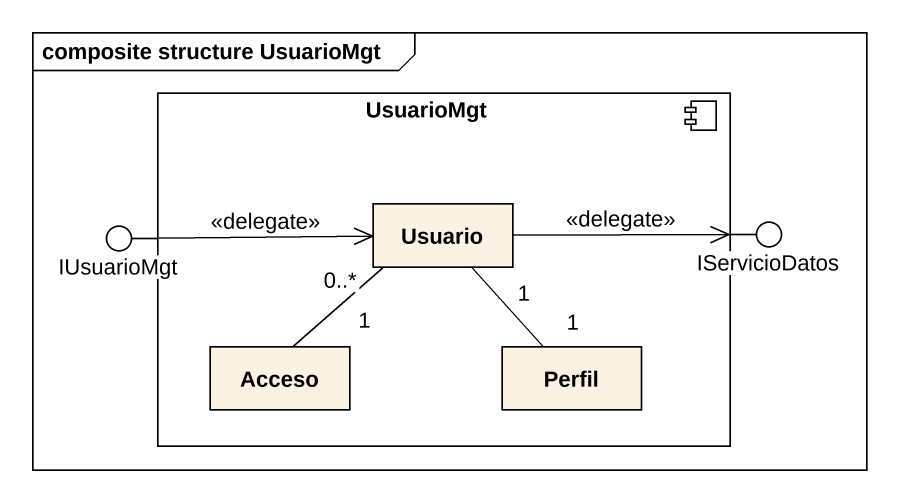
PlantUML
@startuml
mainframe composite structure UsuarioMgt
component UsuarioMgt {
  rectangle Usuario
  rectangle Acceso
  rectangle Perfil
}
() IUsuarioMgt
() IServicioDatos
UsuarioMgt -left- IUsuarioMgt
UsuarioMgt -right- IServicioDatos
IUsuarioMgt -right-> Usuario : <<delegate>>
Usuario -right-> IServicioDatos : <<delegate>>
Usuario "1" -- "1" Perfil
Acceso "0..*" -up- "1" Usuario
@enduml
